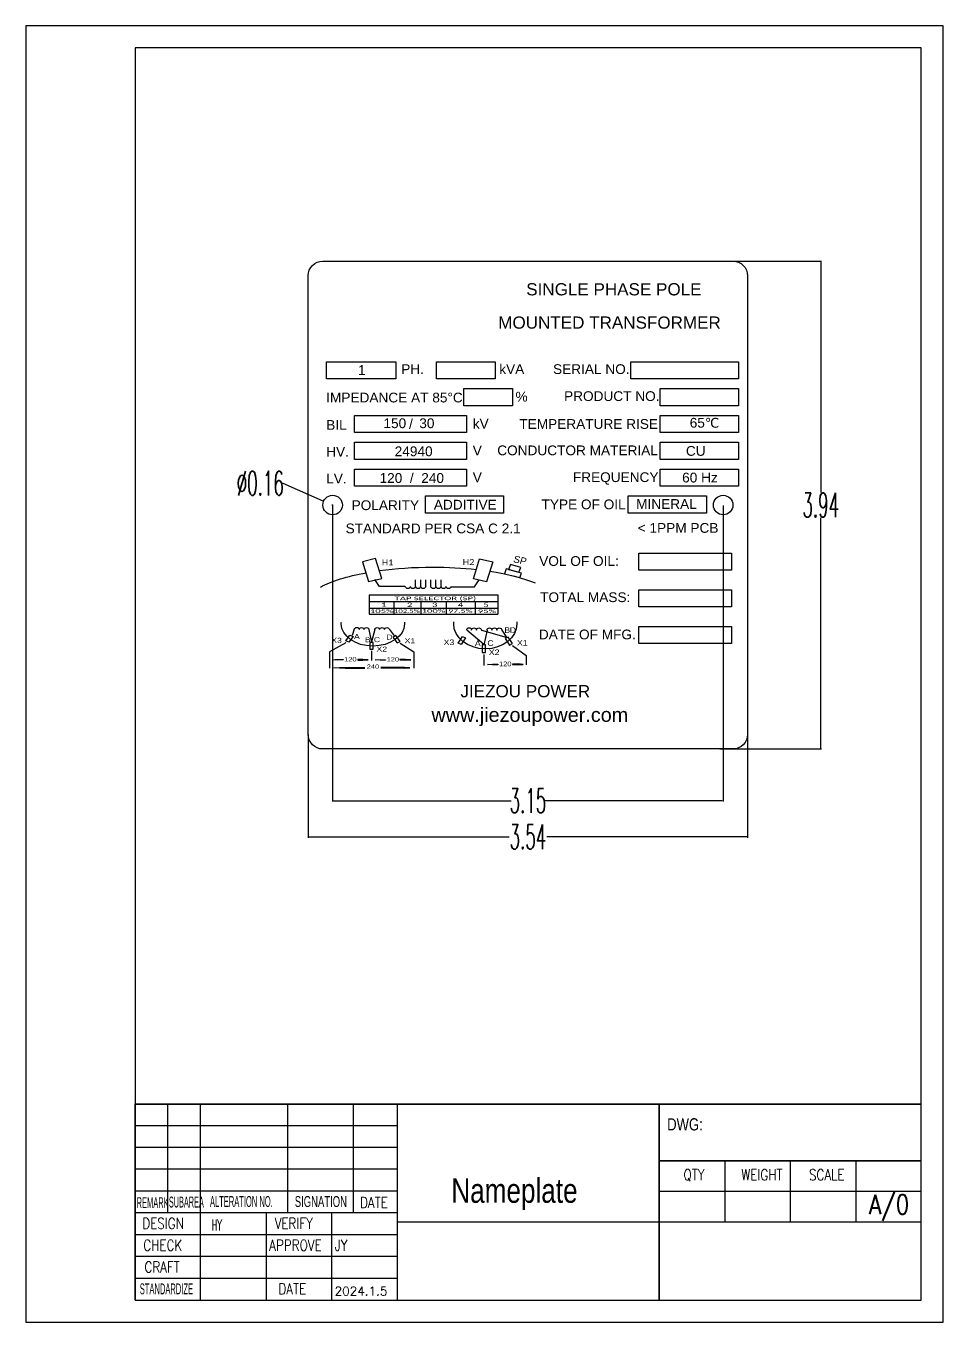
# Model space of a CAD drawing. Extents: x 4438 to 384502, y -178203 to -21188.
# Drawn here: x 377415.4 to 377603.3, y -171679 to -171413.3 of the extents above; entities that cross this region are included whole.
import ezdxf

# ---------------------------------------------------------------- set-up
doc = ezdxf.new("R2010")
doc.units = 0
doc.header["$LTSCALE"] = 8
doc.header["$MEASUREMENT"] = 0
doc.layers.get('0').update_dxf_attribs({"linetype": 'CONTINUOUS'})
doc.layers.get('DEFPOINTS').update_dxf_attribs({"linetype": 'CONTINUOUS'})
for name, color, linetype in [('C00-00-00', 7, 'CONTINUOUS'), ('INTE_THICK', 7, 'CONTINUOUS'), ('layer 1', 7, 'CONTINUOUS')]:
    doc.layers.add(name, color=color, linetype=linetype)
for name, color, linetype, lineweight in [('标注', 7, 'CONTINUOUS', 20), ('标注、文本', 3, 'CONTINUOUS', 25), ('粗实线层', 7, 'CONTINUOUS', 50)]:
    doc.layers.add(name, color=color, linetype=linetype, lineweight=lineweight)
doc.styles.add('1', font='arial.ttf', dxfattribs={"height": 1})
doc.styles.add('2', font='calibri.ttf', dxfattribs={"height": 1})
doc.styles.get("Standard").update_dxf_attribs({"font": 'txt.shx', "width": 0.5, "bigfont": 'intecad.shx'})
doc.styles.add('TEXTSTYLE_3', font='txt', dxfattribs={"width": 0.8})
doc.styles.add('TEXTSTYLE_4', font='txt', dxfattribs={"width": 0.65})
doc.styles.add('TEXTSTYLE_5', font='txt', dxfattribs={"width": 0.45})
doc.styles.add('TEXTSTYLE_7', font='txt', dxfattribs={"width": 0.75})
doc.dimstyles.new('文字', dxfattribs={"dimtxt": 5, "dimasz": 0.18, "dimexe": 0.18, "dimexo": 0.0625, "dimgap": 0.09, "dimtad": 0, "dimtih": 1, "dimtoh": 1, "dimdec": 4, "dimzin": 0, "dimdsep": 46, "dimtxsty": 'Standard', "dimcen": 0.09, "dimadec": 0, "dimazin": 0, "dimtfac": 1, "dimtdec": 4, "dimtofl": 0, "dimtmove": 0, "dimatfit": 3, "dimfxl": 0, "dimtolj": 1, "dimtzin": 0, "dimarcsym": 0})

# ---------------------------------------------------------------- blocks, each defined once
blk = doc.blocks.new('*D61')
at = {"layer": 'DEFPOINTS', "color": 0}
for p in [(377473.26, -171558.52), (377563.26, -171558.52), (377563.26, -171579.53)]:
    blk.add_point(p, dxfattribs=at)
at = {"layer": '标注', "color": 0, "lineweight": -2, "ltscale": 0.5}
for p, q in [((377473.26, -171558.59), (377473.26, -171579.71)), ((377563.26, -171558.59), (377563.26, -171579.71)), ((377473.44, -171579.53), (377514.42, -171579.53)), ((377563.08, -171579.53), (377522.1, -171579.53))]:
    blk.add_line(p, q, dxfattribs=at)
at = {"layer": '标注', "color": 0}
for points in [[(377473.44, -171579.5), (377473.44, -171579.56), (377473.26, -171579.53)], [(377563.08, -171579.56), (377563.08, -171579.5), (377563.26, -171579.53)]]:
    blk.add_solid(points, dxfattribs=at)
at = {"layer": '标注', "color": 0, "insert": (377518.26, -171579.53), "char_height": 5, "attachment_point": 5}
blk.add_mtext('\\A1;3.54', dxfattribs=at)
blk = doc.blocks.new('*D89')
at = {"layer": 'DEFPOINTS', "color": 0}
for p in [(377557.48, -171461.52), (377578.24, -171461.52), (377557.48, -171561.52)]:
    blk.add_point(p, dxfattribs=at)
at = {"layer": '标注', "color": 0, "lineweight": -2, "ltscale": 0.5}
for p, q in [((377557.54, -171461.52), (377578.42, -171461.52)), ((377578.24, -171461.7), (377578.24, -171508.93)), ((377578.24, -171561.34), (377578.24, -171514.11)), ((377557.54, -171561.52), (377578.42, -171561.52))]:
    blk.add_line(p, q, dxfattribs=at)
at = {"layer": '标注', "color": 0}
for points in [[(377578.27, -171461.7), (377578.21, -171461.7), (377578.24, -171461.52)], [(377578.21, -171561.34), (377578.27, -171561.34), (377578.24, -171561.52)]]:
    blk.add_solid(points, dxfattribs=at)
at = {"layer": '标注', "color": 0, "insert": (377578.24, -171511.52), "char_height": 5, "attachment_point": 5}
blk.add_mtext('\\A1;3.94', dxfattribs=at)
blk = doc.blocks.new('*D90')
at = {"layer": 'DEFPOINTS', "color": 0}
for p in [(377478.26, -171511.52), (377558.26, -171511.52), (377558.26, -171572.13)]:
    blk.add_point(p, dxfattribs=at)
at = {"layer": '标注', "color": 0, "lineweight": -2, "ltscale": 0.5}
for p, q in [((377478.26, -171511.59), (377478.26, -171572.31)), ((377558.26, -171511.59), (377558.26, -171572.31)), ((377478.44, -171572.13), (377514.83, -171572.13)), ((377558.08, -171572.13), (377521.68, -171572.13))]:
    blk.add_line(p, q, dxfattribs=at)
at = {"layer": '标注', "color": 0}
for points in [[(377478.44, -171572.1), (377478.44, -171572.16), (377478.26, -171572.13)], [(377558.08, -171572.16), (377558.08, -171572.1), (377558.26, -171572.13)]]:
    blk.add_solid(points, dxfattribs=at)
at = {"layer": '标注', "color": 0, "insert": (377518.26, -171572.13), "char_height": 5, "attachment_point": 5}
blk.add_mtext('\\A1;3.15', dxfattribs=at)
blk = doc.blocks.new('*D91')
at = {"layer": 'DEFPOINTS', "color": 0}
for p in [(377476.42, -171510.72), (377480.09, -171512.33)]:
    blk.add_point(p, dxfattribs=at)
at = {"layer": '标注', "color": 0, "lineweight": -2, "ltscale": 0.5}
for p, q in [((377467.91, -171507.06), (377468.09, -171507.06)), ((377468.09, -171507.06), (377476.26, -171510.65)), ((377478.17, -171511.52), (377478.35, -171511.52)), ((377478.26, -171511.61), (377478.26, -171511.43))]:
    blk.add_line(p, q, dxfattribs=at)
at = {"layer": '标注', "color": 0}
blk.add_solid([(377476.25, -171510.67), (377476.27, -171510.62), (377476.42, -171510.72)], dxfattribs=at)
at = {"layer": '标注', "color": 0, "insert": (377463.44, -171507.06), "char_height": 5, "attachment_point": 5}
blk.add_mtext('\\A1;%%C0.16', dxfattribs=at)

msp = doc.modelspace()

# ---------------------------------------------------------------- linework, layer by layer
for p, q in [((377485.739, -171529.901), (377485.739, -171533.912)), ((377485.739, -171531.324), (377512.074, -171531.324)), ((377490.851, -171533.912), (377490.851, -171531.324)), ((377496.372, -171533.912), (377496.372, -171531.324)), ((377501.559, -171533.912), (377501.559, -171531.324)), ((377507.458, -171531.324), (377507.458, -171533.912)), ((377485.739, -171532.653), (377512.074, -171532.653)), ((377485.739, -171533.912), (377512.074, -171533.912))]:
    msp.add_line(p, q)
at = {"color": 7, "linetype": 'Continuous'}
for p, q in [((377437.794, -171634.333), (377598.822, -171634.333)), ((377437.8, -171634.269), (377598.827, -171634.269)), ((377437.8, -171674.526), (377437.8, -171634.269)), ((377444.509, -171656.634), (377444.509, -171634.269)), ((377451.219, -171674.526), (377451.219, -171634.269)), ((377469.111, -171656.634), (377469.111, -171634.269)), ((377482.529, -171656.634), (377482.529, -171634.269)), ((377491.475, -171634.269), (377491.475, -171674.526)), ((377491.494, -171634.296), (377491.494, -171674.553)), ((377491.494, -171634.296), (377598.846, -171634.296)), ((377545.151, -171674.526), (377545.151, -171634.269)), ((377545.17, -171634.296), (377545.17, -171674.553)), ((377491.475, -171638.742), (377437.8, -171638.742)), ((377491.475, -171643.215), (377437.8, -171643.215)), ((377545.151, -171645.899), (377598.827, -171645.899)), ((377545.17, -171645.926), (377598.846, -171645.926)), ((377558.57, -171645.899), (377558.57, -171658.423)), ((377558.589, -171645.926), (377558.589, -171658.451)), ((377571.989, -171645.899), (377571.989, -171658.423)), ((377572.008, -171645.926), (377572.008, -171658.451)), ((377585.408, -171645.899), (377585.408, -171658.423)), ((377585.427, -171645.926), (377585.427, -171658.451)), ((377491.475, -171647.688), (377437.8, -171647.688)), ((377491.475, -171652.161), (377437.8, -171652.161)), ((377545.151, -171652.161), (377598.827, -171652.161)), ((377545.17, -171652.188), (377598.846, -171652.188)), ((377491.475, -171656.634), (377437.8, -171656.634)), ((377464.638, -171656.634), (377464.638, -171674.526)), ((377478.056, -171656.634), (377478.056, -171674.526)), ((377491.475, -171658.423), (377598.827, -171658.423)), ((377491.494, -171658.451), (377598.846, -171658.451)), ((377491.475, -171661.107), (377437.8, -171661.107)), ((377491.475, -171665.58), (377437.8, -171665.58)), ((377491.475, -171670.053), (377437.8, -171670.053))]:
    msp.add_line(p, q, dxfattribs=at)
at = {"color": 7}
msp.add_lwpolyline([(377485.739, -171529.901), (377512.074, -171529.901), (377512.074, -171533.912)], dxfattribs=at)
at = {"lineweight": 30}
for points in [[(377514.657, -171523.735), (377514.657, -171523.735), (377516.779, -171524.325), (377516.779, -171524.325), (377516.779, -171524.325), (377516.779, -171524.325), (377516.405, -171525.311), (377516.405, -171525.311), (377516.405, -171525.311), (377516.405, -171525.311), (377514.282, -171524.721), (377514.282, -171524.721), (377514.282, -171524.721), (377514.282, -171524.721), (377514.657, -171523.735), (377514.657, -171523.735)], [(377513.83, -171524.596), (377513.83, -171524.596), (377516.973, -171525.469), (377516.973, -171525.469), (377516.973, -171525.469), (377516.973, -171525.469), (377516.62, -171526.399), (377516.62, -171526.399), (377516.62, -171526.399), (377516.62, -171526.399), (377513.439, -171525.625), (377513.439, -171525.625), (377513.439, -171525.625), (377513.439, -171525.625), (377513.83, -171524.596), (377513.83, -171524.596)]]:
    msp.add_open_spline(points, degree=3, knots=[0, 0, 0, 0, 0.25, 0.25, 0.25, 0.25, 0.5, 0.5, 0.5, 0.5, 0.75, 0.75, 0.75, 0.75, 1, 1, 1, 1], dxfattribs=at)
at = {"layer": 'C00-00-00', "lineweight": 25}
msp.add_lwpolyline([(377476.256, -171461.523), (377560.256, -171461.523, -0.4142136), (377563.256, -171464.523), (377563.256, -171558.523, -0.4142136), (377560.256, -171561.523), (377476.256, -171561.523, -0.4142136), (377473.256, -171558.523), (377473.256, -171464.523, -0.4142136)], format="xyb", close=True, dxfattribs=at)
for points in [[(377476.967, -171482.162), (377491.212, -171482.162), (377491.212, -171485.662), (377476.967, -171485.662)], [(377499.548, -171482.162), (377511.548, -171482.162), (377511.548, -171485.662), (377499.548, -171485.662)], [(377539.361, -171482.162), (377561.361, -171482.162), (377561.361, -171485.662), (377539.361, -171485.662)], [(377505.1, -171487.662), (377515.1, -171487.662), (377515.1, -171491.162), (377505.1, -171491.162)], [(377545.361, -171487.662), (377561.361, -171487.662), (377561.361, -171491.162), (377545.361, -171491.162)], [(377482.703, -171493.162), (377505.703, -171493.162), (377505.703, -171496.662), (377482.703, -171496.662)], [(377545.361, -171493.162), (377561.361, -171493.162), (377561.361, -171496.662), (377545.361, -171496.662)], [(377482.703, -171498.662), (377505.703, -171498.662), (377505.703, -171502.162), (377482.703, -171502.162)], [(377545.361, -171498.662), (377561.361, -171498.662), (377561.361, -171502.162), (377545.361, -171502.162)], [(377482.703, -171504.162), (377505.703, -171504.162), (377505.703, -171507.662), (377482.703, -171507.662)], [(377545.361, -171504.162), (377561.361, -171504.162), (377561.361, -171507.662), (377545.361, -171507.662)], [(377497.276, -171509.662), (377513.276, -171509.662), (377513.276, -171513.162), (377497.276, -171513.162)], [(377538.824, -171509.662), (377554.824, -171509.662), (377554.824, -171513.162), (377538.824, -171513.162)], [(377540.986, -171521.401), (377559.986, -171521.401), (377559.986, -171524.901), (377540.986, -171524.901)], [(377540.986, -171528.901), (377559.986, -171528.901), (377559.986, -171532.401), (377540.986, -171532.401)], [(377540.986, -171536.401), (377559.986, -171536.401), (377559.986, -171539.901), (377540.986, -171539.901)]]:
    msp.add_lwpolyline(points, close=True, dxfattribs=at)
for centre in [(377478.256, -171511.523), (377558.256, -171511.523)]:
    msp.add_circle(centre, 2, dxfattribs=at)
at = {"layer": 'INTE_THICK'}
for p, q in [((377598.822, -171417.785), (377437.8, -171417.785)), ((377437.8, -171417.785), (377437.8, -171674.526)), ((377598.822, -171674.526), (377598.822, -171417.785)), ((377437.8, -171674.526), (377598.822, -171674.526))]:
    msp.add_line(p, q, dxfattribs=at)
at = {"layer": 'layer 1', "color": 7, "lineweight": 25}
for p, q in [((377495.241, -171528.201), (377495.241, -171526.833)), ((377496.291, -171528.196), (377496.291, -171526.828)), ((377497.315, -171528.196), (377497.315, -171526.828)), ((377498.365, -171528.196), (377498.365, -171526.828)), ((377499.415, -171528.196), (377499.415, -171526.828)), ((377500.464, -171528.201), (377500.464, -171526.833))]:
    msp.add_line(p, q, dxfattribs=at)
for points in [[(377485.863, -171541.079), (377486.583, -171541.079), (377486.583, -171539.691), (377485.863, -171539.691), (377485.863, -171541.079)], [(377508.881, -171541.737), (377509.601, -171541.737), (377509.601, -171540.165), (377508.881, -171540.165), (377508.881, -171541.737)]]:
    msp.add_lwpolyline(points, close=True, dxfattribs=at)
for points, knots in [([(377484.359, -171523.133), (377484.359, -171523.133), (377487.063, -171522.514), (377487.063, -171522.514), (377487.063, -171522.514), (377487.063, -171522.514), (377488.331, -171526.559), (377488.331, -171526.559), (377488.331, -171526.559), (377488.331, -171526.559), (377485.627, -171527.178), (377485.627, -171527.178), (377485.627, -171527.178), (377485.627, -171527.178), (377484.359, -171523.133), (377484.359, -171523.133)], [0, 0, 0, 0, 0.25, 0.25, 0.25, 0.25, 0.5, 0.5, 0.5, 0.5, 0.75, 0.75, 0.75, 0.75, 1, 1, 1, 1]), ([(377487.883, -171524.952), (377491.178, -171524.499), (377494.837, -171524.247), (377498.689, -171524.247), (377498.689, -171524.247), (377501.84, -171524.247), (377504.861, -171524.416), (377507.66, -171524.725)], [0, 0, 0, 0, 0.5, 0.5, 0.5, 0.5, 1, 1, 1, 1]), ([(377507.104, -171526.617), (377507.104, -171526.617), (377509.808, -171527.236), (377509.808, -171527.236), (377509.808, -171527.236), (377509.808, -171527.236), (377511.076, -171523.191), (377511.076, -171523.191), (377511.076, -171523.191), (377511.076, -171523.191), (377508.372, -171522.572), (377508.372, -171522.572), (377508.372, -171522.572), (377508.372, -171522.572), (377507.104, -171526.617), (377507.104, -171526.617)], [0, 0, 0, 0, 0.25, 0.25, 0.25, 0.25, 0.5, 0.5, 0.5, 0.5, 0.75, 0.75, 0.75, 0.75, 1, 1, 1, 1]), ([(377494.191, -171528.196), (377494.191, -171528.443), (377493.956, -171528.644), (377493.667, -171528.644), (377493.667, -171528.644), (377493.377, -171528.644), (377493.142, -171528.443), (377493.142, -171528.196)], [0, 0, 0, 0, 0.5, 0.5, 0.5, 0.5, 1, 1, 1, 1]), ([(377495.241, -171528.196), (377495.241, -171528.443), (377495.006, -171528.644), (377494.716, -171528.644), (377494.716, -171528.644), (377494.426, -171528.644), (377494.191, -171528.443), (377494.191, -171528.196)], [0, 0, 0, 0, 0.5, 0.5, 0.5, 0.5, 1, 1, 1, 1]), ([(377496.291, -171528.196), (377496.291, -171528.443), (377496.056, -171528.644), (377495.766, -171528.644), (377495.766, -171528.644), (377495.476, -171528.644), (377495.241, -171528.443), (377495.241, -171528.196)], [0, 0, 0, 0, 0.5, 0.5, 0.5, 0.5, 1, 1, 1, 1]), ([(377497.315, -171528.196), (377497.315, -171528.443), (377497.08, -171528.644), (377496.79, -171528.644), (377496.79, -171528.644), (377496.5, -171528.644), (377496.265, -171528.443), (377496.265, -171528.196)], [0, 0, 0, 0, 0.5, 0.5, 0.5, 0.5, 1, 1, 1, 1]), ([(377499.415, -171528.196), (377499.415, -171528.443), (377499.18, -171528.644), (377498.89, -171528.644), (377498.89, -171528.644), (377498.6, -171528.644), (377498.365, -171528.443), (377498.365, -171528.196)], [0, 0, 0, 0, 0.5, 0.5, 0.5, 0.5, 1, 1, 1, 1]), ([(377500.464, -171528.196), (377500.464, -171528.443), (377500.229, -171528.644), (377499.939, -171528.644), (377499.939, -171528.644), (377499.65, -171528.644), (377499.415, -171528.443), (377499.415, -171528.196)], [0, 0, 0, 0, 0.5, 0.5, 0.5, 0.5, 1, 1, 1, 1]), ([(377501.514, -171528.196), (377501.514, -171528.443), (377501.279, -171528.644), (377500.989, -171528.644), (377500.989, -171528.644), (377500.699, -171528.644), (377500.464, -171528.443), (377500.464, -171528.196)], [0, 0, 0, 0, 0.5, 0.5, 0.5, 0.5, 1, 1, 1, 1]), ([(377502.538, -171528.196), (377502.538, -171528.443), (377502.303, -171528.644), (377502.013, -171528.644), (377502.013, -171528.644), (377501.723, -171528.644), (377501.488, -171528.443), (377501.488, -171528.196)], [0, 0, 0, 0, 0.5, 0.5, 0.5, 0.5, 1, 1, 1, 1]), ([(377492.972, -171535.522), (377492.986, -171535.643), (377492.993, -171535.766), (377492.993, -171535.89), (377492.993, -171535.89), (377492.993, -171538.398), (377490.091, -171540.431), (377486.513, -171540.431), (377486.513, -171540.431), (377482.935, -171540.431), (377480.033, -171538.398), (377480.033, -171535.89), (377480.033, -171535.89), (377480.033, -171535.766), (377480.041, -171535.643), (377480.055, -171535.522)], [0, 0, 0, 0, 0.25, 0.25, 0.25, 0.25, 0.5, 0.5, 0.5, 0.5, 0.75, 0.75, 0.75, 0.75, 1, 1, 1, 1]), ([(377482.697, -171537.015), (377482.697, -171536.795), (377482.923, -171536.617), (377483.201, -171536.617), (377483.201, -171536.617), (377483.48, -171536.617), (377483.705, -171536.795), (377483.705, -171537.015)], [0, 0, 0, 0, 0.5, 0.5, 0.5, 0.5, 1, 1, 1, 1]), ([(377483.69, -171537.026), (377483.69, -171536.806), (377483.916, -171536.628), (377484.194, -171536.628), (377484.194, -171536.628), (377484.472, -171536.628), (377484.698, -171536.806), (377484.698, -171537.026)], [0, 0, 0, 0, 0.5, 0.5, 0.5, 0.5, 1, 1, 1, 1]), ([(377484.698, -171537.026), (377484.698, -171536.806), (377484.924, -171536.628), (377485.202, -171536.628), (377485.202, -171536.628), (377485.48, -171536.628), (377485.706, -171536.806), (377485.706, -171537.026)], [0, 0, 0, 0, 0.5, 0.5, 0.5, 0.5, 1, 1, 1, 1]), ([(377486.873, -171537.026), (377486.873, -171536.806), (377487.099, -171536.628), (377487.377, -171536.628), (377487.377, -171536.628), (377487.656, -171536.628), (377487.881, -171536.806), (377487.881, -171537.026)], [0, 0, 0, 0, 0.5, 0.5, 0.5, 0.5, 1, 1, 1, 1]), ([(377487.866, -171537.036), (377487.866, -171536.817), (377488.092, -171536.639), (377488.37, -171536.639), (377488.37, -171536.639), (377488.648, -171536.639), (377488.874, -171536.817), (377488.874, -171537.036)], [0, 0, 0, 0, 0.5, 0.5, 0.5, 0.5, 1, 1, 1, 1]), ([(377488.874, -171537.036), (377488.874, -171536.817), (377489.1, -171536.639), (377489.378, -171536.639), (377489.378, -171536.639), (377489.656, -171536.639), (377489.882, -171536.817), (377489.882, -171537.036)], [0, 0, 0, 0, 0.5, 0.5, 0.5, 0.5, 1, 1, 1, 1]), ([(377515.991, -171535.439), (377516.005, -171535.576), (377516.012, -171535.715), (377516.012, -171535.856), (377516.012, -171535.856), (377516.012, -171538.698), (377513.11, -171541.003), (377509.532, -171541.003), (377509.532, -171541.003), (377505.954, -171541.003), (377503.052, -171538.698), (377503.052, -171535.856), (377503.052, -171535.856), (377503.052, -171535.715), (377503.059, -171535.576), (377503.073, -171535.439)], [0, 0, 0, 0, 0.25, 0.25, 0.25, 0.25, 0.5, 0.5, 0.5, 0.5, 0.75, 0.75, 0.75, 0.75, 1, 1, 1, 1]), ([(377505.716, -171537.131), (377505.716, -171536.882), (377505.942, -171536.68), (377506.22, -171536.68), (377506.22, -171536.68), (377506.498, -171536.68), (377506.724, -171536.882), (377506.724, -171537.131)], [0, 0, 0, 0, 0.5, 0.5, 0.5, 0.5, 1, 1, 1, 1]), ([(377506.708, -171537.143), (377506.708, -171536.894), (377506.934, -171536.693), (377507.212, -171536.693), (377507.212, -171536.693), (377507.491, -171536.693), (377507.717, -171536.894), (377507.717, -171537.143)], [0, 0, 0, 0, 0.5, 0.5, 0.5, 0.5, 1, 1, 1, 1]), ([(377507.717, -171537.143), (377507.717, -171536.894), (377507.942, -171536.693), (377508.221, -171536.693), (377508.221, -171536.693), (377508.499, -171536.693), (377508.725, -171536.894), (377508.725, -171537.143)], [0, 0, 0, 0, 0.5, 0.5, 0.5, 0.5, 1, 1, 1, 1]), ([(377509.892, -171537.143), (377509.892, -171536.894), (377510.118, -171536.693), (377510.396, -171536.693), (377510.396, -171536.693), (377510.674, -171536.693), (377510.9, -171536.894), (377510.9, -171537.143)], [0, 0, 0, 0, 0.5, 0.5, 0.5, 0.5, 1, 1, 1, 1]), ([(377510.884, -171537.155), (377510.884, -171536.906), (377511.11, -171536.705), (377511.388, -171536.705), (377511.388, -171536.705), (377511.667, -171536.705), (377511.892, -171536.906), (377511.892, -171537.155)], [0, 0, 0, 0, 0.5, 0.5, 0.5, 0.5, 1, 1, 1, 1]), ([(377511.892, -171537.155), (377511.892, -171536.906), (377512.118, -171536.705), (377512.396, -171536.705), (377512.396, -171536.705), (377512.675, -171536.705), (377512.9, -171536.906), (377512.9, -171537.155)], [0, 0, 0, 0, 0.5, 0.5, 0.5, 0.5, 1, 1, 1, 1]), ([(377482.437, -171538.455), (377482.437, -171538.455), (377481.813, -171538.171), (377481.813, -171538.171), (377481.813, -171538.171), (377481.813, -171538.171), (377480.933, -171539.373), (377480.933, -171539.373), (377480.933, -171539.373), (377480.933, -171539.373), (377481.557, -171539.657), (377481.557, -171539.657), (377481.557, -171539.657), (377481.557, -171539.657), (377482.437, -171538.455), (377482.437, -171538.455)], [0, 0, 0, 0, 0.25, 0.25, 0.25, 0.25, 0.5, 0.5, 0.5, 0.5, 0.75, 0.75, 0.75, 0.75, 1, 1, 1, 1]), ([(377490.586, -171538.573), (377490.586, -171538.573), (377491.21, -171538.289), (377491.21, -171538.289), (377491.21, -171538.289), (377491.21, -171538.289), (377492.09, -171539.491), (377492.09, -171539.491), (377492.09, -171539.491), (377492.09, -171539.491), (377491.466, -171539.775), (377491.466, -171539.775), (377491.466, -171539.775), (377491.466, -171539.775), (377490.586, -171538.573), (377490.586, -171538.573)], [0, 0, 0, 0, 0.25, 0.25, 0.25, 0.25, 0.5, 0.5, 0.5, 0.5, 0.75, 0.75, 0.75, 0.75, 1, 1, 1, 1]), ([(377505.455, -171538.763), (377505.455, -171538.763), (377504.832, -171538.442), (377504.832, -171538.442), (377504.832, -171538.442), (377504.832, -171538.442), (377503.952, -171539.804), (377503.952, -171539.804), (377503.952, -171539.804), (377503.952, -171539.804), (377504.575, -171540.125), (377504.575, -171540.125), (377504.575, -171540.125), (377504.575, -171540.125), (377505.455, -171538.763), (377505.455, -171538.763)], [0, 0, 0, 0, 0.25, 0.25, 0.25, 0.25, 0.5, 0.5, 0.5, 0.5, 0.75, 0.75, 0.75, 0.75, 1, 1, 1, 1]), ([(377513.605, -171538.897), (377513.605, -171538.897), (377514.229, -171538.575), (377514.229, -171538.575), (377514.229, -171538.575), (377514.229, -171538.575), (377515.108, -171539.937), (377515.108, -171539.937), (377515.108, -171539.937), (377515.108, -171539.937), (377514.485, -171540.259), (377514.485, -171540.259), (377514.485, -171540.259), (377514.485, -171540.259), (377513.605, -171538.897), (377513.605, -171538.897)], [0, 0, 0, 0, 0.25, 0.25, 0.25, 0.25, 0.5, 0.5, 0.5, 0.5, 0.75, 0.75, 0.75, 0.75, 1, 1, 1, 1]), ([(377480.402, -171543.177), (377480.402, -171543.177), (377479.292, -171543.177), (377479.292, -171543.177), (377479.292, -171543.177), (377479.292, -171543.177), (377479.292, -171543.136), (377479.292, -171543.136), (377479.292, -171543.136), (377479.292, -171543.136), (377478.182, -171543.218), (377478.182, -171543.218), (377478.182, -171543.218), (377478.182, -171543.218), (377479.292, -171543.299), (377479.292, -171543.299), (377479.292, -171543.299), (377479.292, -171543.299), (377479.292, -171543.258), (377479.292, -171543.258), (377479.292, -171543.258), (377479.292, -171543.258), (377480.402, -171543.258), (377480.402, -171543.258), (377480.402, -171543.258), (377480.402, -171543.258), (377480.402, -171543.177), (377480.402, -171543.177)], [0, 0, 0, 0, 0.1428571, 0.1428571, 0.1428571, 0.1428571, 0.2857143, 0.2857143, 0.2857143, 0.2857143, 0.4285714, 0.4285714, 0.4285714, 0.4285714, 0.5714286, 0.5714286, 0.5714286, 0.5714286, 0.7142857, 0.7142857, 0.7142857, 0.7142857, 0.8571429, 0.8571429, 0.8571429, 0.8571429, 1, 1, 1, 1]), ([(377480.753, -171544.85), (377480.753, -171544.85), (377479.644, -171544.85), (377479.644, -171544.85), (377479.644, -171544.85), (377479.644, -171544.85), (377479.644, -171544.81), (377479.644, -171544.81), (377479.644, -171544.81), (377479.644, -171544.81), (377478.534, -171544.891), (377478.534, -171544.891), (377478.534, -171544.891), (377478.534, -171544.891), (377479.644, -171544.972), (377479.644, -171544.972), (377479.644, -171544.972), (377479.644, -171544.972), (377479.644, -171544.932), (377479.644, -171544.932), (377479.644, -171544.932), (377479.644, -171544.932), (377480.753, -171544.932), (377480.753, -171544.932), (377480.753, -171544.932), (377480.753, -171544.932), (377480.753, -171544.85), (377480.753, -171544.85)], [0, 0, 0, 0, 0.1428571, 0.1428571, 0.1428571, 0.1428571, 0.2857143, 0.2857143, 0.2857143, 0.2857143, 0.4285714, 0.4285714, 0.4285714, 0.4285714, 0.5714286, 0.5714286, 0.5714286, 0.5714286, 0.7142857, 0.7142857, 0.7142857, 0.7142857, 0.8571429, 0.8571429, 0.8571429, 0.8571429, 1, 1, 1, 1]), ([(377483.388, -171543.207), (377483.388, -171543.207), (377484.449, -171543.207), (377484.449, -171543.207), (377484.449, -171543.207), (377484.449, -171543.207), (377484.449, -171543.166), (377484.449, -171543.166), (377484.449, -171543.166), (377484.449, -171543.166), (377485.51, -171543.248), (377485.51, -171543.248), (377485.51, -171543.248), (377485.51, -171543.248), (377484.449, -171543.329), (377484.449, -171543.329), (377484.449, -171543.329), (377484.449, -171543.329), (377484.449, -171543.288), (377484.449, -171543.288), (377484.449, -171543.288), (377484.449, -171543.288), (377483.388, -171543.288), (377483.388, -171543.288), (377483.388, -171543.288), (377483.388, -171543.288), (377483.388, -171543.207), (377483.388, -171543.207)], [0, 0, 0, 0, 0.1428571, 0.1428571, 0.1428571, 0.1428571, 0.2857143, 0.2857143, 0.2857143, 0.2857143, 0.4285714, 0.4285714, 0.4285714, 0.4285714, 0.5714286, 0.5714286, 0.5714286, 0.5714286, 0.7142857, 0.7142857, 0.7142857, 0.7142857, 0.8571429, 0.8571429, 0.8571429, 0.8571429, 1, 1, 1, 1]), ([(377489.069, -171543.22), (377489.069, -171543.22), (377488.008, -171543.22), (377488.008, -171543.22), (377488.008, -171543.22), (377488.008, -171543.22), (377488.008, -171543.179), (377488.008, -171543.179), (377488.008, -171543.179), (377488.008, -171543.179), (377486.947, -171543.261), (377486.947, -171543.261), (377486.947, -171543.261), (377486.947, -171543.261), (377488.008, -171543.342), (377488.008, -171543.342), (377488.008, -171543.342), (377488.008, -171543.342), (377488.008, -171543.301), (377488.008, -171543.301), (377488.008, -171543.301), (377488.008, -171543.301), (377489.069, -171543.301), (377489.069, -171543.301), (377489.069, -171543.301), (377489.069, -171543.301), (377489.069, -171543.22), (377489.069, -171543.22)], [0, 0, 0, 0, 0.1428571, 0.1428571, 0.1428571, 0.1428571, 0.2857143, 0.2857143, 0.2857143, 0.2857143, 0.4285714, 0.4285714, 0.4285714, 0.4285714, 0.5714286, 0.5714286, 0.5714286, 0.5714286, 0.7142857, 0.7142857, 0.7142857, 0.7142857, 0.8571429, 0.8571429, 0.8571429, 0.8571429, 1, 1, 1, 1]), ([(377491.854, -171544.843), (377491.854, -171544.843), (377492.964, -171544.843), (377492.964, -171544.843), (377492.964, -171544.843), (377492.964, -171544.843), (377492.964, -171544.802), (377492.964, -171544.802), (377492.964, -171544.802), (377492.964, -171544.802), (377494.073, -171544.883), (377494.073, -171544.883), (377494.073, -171544.883), (377494.073, -171544.883), (377492.964, -171544.965), (377492.964, -171544.965), (377492.964, -171544.965), (377492.964, -171544.965), (377492.964, -171544.924), (377492.964, -171544.924), (377492.964, -171544.924), (377492.964, -171544.924), (377491.854, -171544.924), (377491.854, -171544.924), (377491.854, -171544.924), (377491.854, -171544.924), (377491.854, -171544.843), (377491.854, -171544.843)], [0, 0, 0, 0, 0.1428571, 0.1428571, 0.1428571, 0.1428571, 0.2857143, 0.2857143, 0.2857143, 0.2857143, 0.4285714, 0.4285714, 0.4285714, 0.4285714, 0.5714286, 0.5714286, 0.5714286, 0.5714286, 0.7142857, 0.7142857, 0.7142857, 0.7142857, 0.8571429, 0.8571429, 0.8571429, 0.8571429, 1, 1, 1, 1]), ([(377492.056, -171543.19), (377492.056, -171543.19), (377493.165, -171543.19), (377493.165, -171543.19), (377493.165, -171543.19), (377493.165, -171543.19), (377493.165, -171543.149), (377493.165, -171543.149), (377493.165, -171543.149), (377493.165, -171543.149), (377494.275, -171543.231), (377494.275, -171543.231), (377494.275, -171543.231), (377494.275, -171543.231), (377493.165, -171543.312), (377493.165, -171543.312), (377493.165, -171543.312), (377493.165, -171543.312), (377493.165, -171543.271), (377493.165, -171543.271), (377493.165, -171543.271), (377493.165, -171543.271), (377492.056, -171543.271), (377492.056, -171543.271), (377492.056, -171543.271), (377492.056, -171543.271), (377492.056, -171543.19), (377492.056, -171543.19)], [0, 0, 0, 0, 0.1428571, 0.1428571, 0.1428571, 0.1428571, 0.2857143, 0.2857143, 0.2857143, 0.2857143, 0.4285714, 0.4285714, 0.4285714, 0.4285714, 0.5714286, 0.5714286, 0.5714286, 0.5714286, 0.7142857, 0.7142857, 0.7142857, 0.7142857, 0.8571429, 0.8571429, 0.8571429, 0.8571429, 1, 1, 1, 1]), ([(377512.088, -171544.164), (377512.088, -171544.164), (377511.027, -171544.164), (377511.027, -171544.164), (377511.027, -171544.164), (377511.027, -171544.164), (377511.027, -171544.118), (377511.027, -171544.118), (377511.027, -171544.118), (377511.027, -171544.118), (377509.965, -171544.21), (377509.965, -171544.21), (377509.965, -171544.21), (377509.965, -171544.21), (377511.027, -171544.302), (377511.027, -171544.302), (377511.027, -171544.302), (377511.027, -171544.302), (377511.027, -171544.256), (377511.027, -171544.256), (377511.027, -171544.256), (377511.027, -171544.256), (377512.088, -171544.256), (377512.088, -171544.256), (377512.088, -171544.256), (377512.088, -171544.256), (377512.088, -171544.164), (377512.088, -171544.164)], [0, 0, 0, 0, 0.1428571, 0.1428571, 0.1428571, 0.1428571, 0.2857143, 0.2857143, 0.2857143, 0.2857143, 0.4285714, 0.4285714, 0.4285714, 0.4285714, 0.5714286, 0.5714286, 0.5714286, 0.5714286, 0.7142857, 0.7142857, 0.7142857, 0.7142857, 0.8571429, 0.8571429, 0.8571429, 0.8571429, 1, 1, 1, 1]), ([(377515.074, -171544.13), (377515.074, -171544.13), (377516.184, -171544.13), (377516.184, -171544.13), (377516.184, -171544.13), (377516.184, -171544.13), (377516.184, -171544.084), (377516.184, -171544.084), (377516.184, -171544.084), (377516.184, -171544.084), (377517.293, -171544.176), (377517.293, -171544.176), (377517.293, -171544.176), (377517.293, -171544.176), (377516.184, -171544.268), (377516.184, -171544.268), (377516.184, -171544.268), (377516.184, -171544.268), (377516.184, -171544.222), (377516.184, -171544.222), (377516.184, -171544.222), (377516.184, -171544.222), (377515.074, -171544.222), (377515.074, -171544.222), (377515.074, -171544.222), (377515.074, -171544.222), (377515.074, -171544.13), (377515.074, -171544.13)], [0, 0, 0, 0, 0.1428571, 0.1428571, 0.1428571, 0.1428571, 0.2857143, 0.2857143, 0.2857143, 0.2857143, 0.4285714, 0.4285714, 0.4285714, 0.4285714, 0.5714286, 0.5714286, 0.5714286, 0.5714286, 0.7142857, 0.7142857, 0.7142857, 0.7142857, 0.8571429, 0.8571429, 0.8571429, 0.8571429, 1, 1, 1, 1])]:
    msp.add_open_spline(points, degree=3, knots=knots, dxfattribs=at)
for points in [[(377475.774, -171528.332), (377478.007, -171527.12), (377481.249, -171526.104), (377485.155, -171525.388)], [(377487.839, -171528.196), (377487.839, -171528.196), (377486.868, -171526.757), (377486.868, -171526.757)], [(377507.299, -171528.318), (377507.299, -171528.318), (377508.271, -171526.879), (377508.271, -171526.879)], [(377510.417, -171525.086), (377514.112, -171525.648), (377517.31, -171526.467), (377519.756, -171527.466)], [(377493.096, -171528.196), (377493.096, -171528.196), (377487.839, -171528.196), (377487.839, -171528.196)], [(377502.538, -171528.318), (377502.538, -171528.318), (377507.299, -171528.318), (377507.299, -171528.318)], [(377482.697, -171536.958), (377482.697, -171536.958), (377482.246, -171538.286), (377482.246, -171538.286)], [(377485.706, -171537.026), (377485.706, -171537.026), (377486.223, -171539.691), (377486.223, -171539.691)], [(377486.873, -171537.026), (377486.873, -171537.026), (377486.199, -171539.569), (377486.199, -171539.569)], [(377489.882, -171537.036), (377489.882, -171537.036), (377490.898, -171538.431), (377490.898, -171538.431)], [(377505.716, -171537.131), (377505.716, -171537.131), (377509.218, -171540.026), (377509.218, -171540.026)], [(377508.725, -171537.143), (377508.725, -171537.143), (377513.833, -171538.606), (377513.833, -171538.606)], [(377509.892, -171537.143), (377509.892, -171537.143), (377509.218, -171540.165), (377509.218, -171540.165)], [(377512.9, -171537.155), (377512.9, -171537.155), (377513.917, -171538.736), (377513.917, -171538.736)], [(377480.993, -171539.743), (377480.993, -171539.743), (377477.592, -171541.605), (377477.592, -171541.605)], [(377492.1, -171539.84), (377492.1, -171539.84), (377494.865, -171541.619), (377494.865, -171541.619)], [(377515.118, -171540.333), (377515.118, -171540.333), (377517.883, -171542.349), (377517.883, -171542.349)], [(377477.592, -171541.605), (377477.592, -171541.605), (377477.592, -171544.972), (377477.592, -171544.972)], [(377486.223, -171541.43), (377486.223, -171541.43), (377486.223, -171543.41), (377486.223, -171543.41)], [(377486.234, -171541.443), (377486.234, -171541.443), (377486.234, -171543.294), (377486.234, -171543.294)], [(377494.865, -171541.619), (377494.865, -171541.619), (377494.865, -171544.972), (377494.865, -171544.972)], [(377509.241, -171542.135), (377509.241, -171542.135), (377509.241, -171544.38), (377509.241, -171544.38)], [(377509.253, -171542.15), (377509.253, -171542.15), (377509.253, -171544.249), (377509.253, -171544.249)], [(377517.883, -171542.349), (377517.883, -171542.349), (377517.883, -171544.25), (377517.883, -171544.25)]]:
    msp.add_open_spline(points, degree=3, dxfattribs=at)
at = {"layer": 'layer 1', "color": 7, "lineweight": 40}
for points in [[(377480.837, -171544.879), (377480.837, -171544.879), (377484.849, -171544.879), (377484.849, -171544.879)], [(377491.854, -171544.883), (377491.854, -171544.883), (377488.097, -171544.883), (377488.097, -171544.883)]]:
    msp.add_open_spline(points, degree=3, dxfattribs=at)
at = {"layer": '粗实线层', "color": 1, "lineweight": -3}
for p, q in [((377603.295, -171413.312), (377415.435, -171413.312)), ((377415.435, -171413.312), (377415.435, -171678.998)), ((377603.295, -171678.998), (377603.295, -171413.312)), ((377415.435, -171678.998), (377603.295, -171678.998))]:
    msp.add_line(p, q, dxfattribs=at)

# ---------------------------------------------------------------- texts
at = {"lineweight": 30, "style": '1', "oblique": 4.50113}
msp.add_text('SP', height=1.4352, rotation=347.09823, dxfattribs=at).set_placement((377515.147, -171523.219))
at = {"style": '2', "oblique": 0}
for s, height, width, p in [('1', 0.892, 1.560455, (377488.17, -171532.385)), ('TAP SELECTOR (SP)', 0.74444, 1.870617, (377490.964, -171531.03)), ('2', 0.897, 1.5518, (377493.482, -171532.422)), ('3', 0.897, 1.5518, (377498.603, -171532.422)), ('4', 0.897, 1.5518, (377503.906, -171532.422)), ('5', 0.897, 1.5518, (377509.121, -171532.422)), (' 105%', 0.7444, 1.870617, (377485.407, -171533.624)), (' 102.5%', 0.7444, 1.51978, (377490.444, -171533.638)), (' 100%', 0.7444, 1.870617, (377496.008, -171533.6)), ('97.5%', 0.7444, 1.721653, (377501.94, -171533.624)), ('  95%', 0.7444, 1.870617, (377507.012, -171533.654))]:
    msp.add_text(s, height=height, dxfattribs=dict(at, width=width)).set_placement(p)
at = {"color": 7}
for s, height, style, width, p in [('DWG:', 2.5, 'TEXTSTYLE_7', 0.8, (377546.787, -171639.717)), ('Nameplate', 5, 'TEXTSTYLE_7', 0.8, (377502.567, -171654.549)), ('REMARK', 2.2365, 'TEXTSTYLE_5', 0.45, (377438.101, -171655.635)), ('SUBAREA', 2.2365, 'TEXTSTYLE_5', 0.4, (377444.721, -171655.515)), ('ALTERATION NO.', 2.23649, 'TEXTSTYLE_3', 0.5, (377453.132, -171655.396)), ('SIGNATION', 2.2365, 'TEXTSTYLE_4', 0.65, (377470.503, -171655.409)), ('STANDARDIZE', 2.23649, 'TEXTSTYLE_3', 0.5, (377438.762, -171673.311))]:
    msp.add_text(s, height=height, dxfattribs=dict(at, style=style, width=width)).set_placement(p)
for s, height, width, p in [('QTY', 2.2365, 0.8, (377550.131, -171649.924)), ('WEIGHT', 2.2365, 0.8, (377561.97, -171649.924)), ('SCALE', 2.2365, 0.8, (377575.836, -171649.924)), ('DATE', 2.2365, 0.8, (377483.878, -171655.611)), ('A/0', 4, 0.8, (377588.121, -171656.896)), ('DESIGN', 2.2365, 0.8, (377439.273, -171659.892)), ('HY', 2.2365, 0.55, (377453.48, -171660.224)), ('VERIFY', 2.2365, 0.8, (377466.379, -171659.892)), ('CHECK', 2.2365, 0.8, (377439.482, -171664.365)), ('APPROVE', 2.2365, 0.8, (377465.276, -171664.365)), ('JY', 2.2365, 0.8, (377478.695, -171664.365)), ('CRAFT', 2.2365, 0.8, (377439.72, -171668.838)), ('DATE', 2.2365, 0.8, (377467.155, -171673.311))]:
    msp.add_text(s, height=height, dxfattribs=dict(at, width=width)).set_placement(p)
msp.add_text('2024.1.5', height=1.8, dxfattribs=at).set_placement((377478.67, -171673.541))
at = {"layer": 'layer 1', "color": 7, "oblique": 0}
for s, height, style, width, p in [('H1', 1.2157, '2', 1.106102, (377488.331, -171523.888)), ('H2', 1.2157, '2', 1.106102, (377504.918, -171523.828)), ('B', 1.144, '1', 1.119039, (377513.428, -171537.719)), ('D', 1.144, '1', 1.119039, (377514.521, -171537.706)), ('X3', 1.0092, '1', 1.268403, (377477.967, -171539.748)), ('A', 1.009, '1', 1.268403, (377482.635, -171538.994)), ('B', 1.009, '1', 1.268403, (377484.857, -171539.637)), ('C', 1.009, '1', 1.268403, (377486.694, -171539.626)), ('D', 1.009, '1', 1.268403, (377489.247, -171539.087)), ('X1', 1.0092, '1', 1.268403, (377492.993, -171539.851)), ('X3', 1.1439, '1', 1.119039, (377500.986, -171540.228)), ('A', 1.144, '1', 1.119039, (377507.393, -171540.43)), ('C', 1.144, '1', 1.119039, (377509.954, -171540.398)), ('X1', 1.1439, '1', 1.119039, (377516.012, -171540.345)), ('120', 0.865, '1', 1.268403, (377480.609, -171543.586)), ('X2', 1.0092, '1', 1.268403, (377487.233, -171541.553)), ('120', 0.865, '1', 1.268403, (377489.321, -171543.586)), ('X2', 1.1439, '1', 1.119039, (377510.252, -171542.275)), ('240', 0.865, '1', 1.268403, (377485.24, -171545.068)), ('120', 0.9805, '1', 1.119039, (377512.34, -171544.579))]:
    msp.add_text(s, height=height, dxfattribs=dict(at, style=style, width=width)).set_placement(p)
at = {"layer": '标注、文本', "width": 176.47074, "attachment_point": 1, "style": '1'}
for s, insert, char_height in [('SINGLE PHASE POLE ', (377517.914, -171466.044), 2.5), ('MOUNTED TRANSFORMER', (377512.182, -171472.871), 2.5), ('       1', (377478.01, -171482.849), 2), ('PH.', (377492.309, -171482.66), 2), ('kVA', (377512.388, -171482.66), 2), ('SERIAL NO.', (377523.402, -171482.66), 2), ('IMPEDANCE AT 85°C ', (377476.941, -171488.486), 2), ('%', (377515.721, -171488.311), 2), ('PRODUCT NO.', (377525.661, -171488.198), 2), ('BIL', (377476.941, -171494.105), 2), ('         150 ', (377481.679, -171493.756), 2), ('  /', (377492.359, -171493.879), 2), ('       30', (377490.57, -171493.756), 2), ('kV', (377506.962, -171493.846), 2), ('TEMPERATURE RISE', (377516.501, -171493.903), 2), ('      65℃', (377546.744, -171493.66), 2), ('HV.', (377476.941, -171499.605), 2), ('           24940', (377482.433, -171499.508), 2), ('V', (377506.962, -171499.346), 2), ('CONDUCTOR MATERIAL', (377511.973, -171499.312), 2), ('     CU ', (377546.744, -171499.431), 2), ('LV.', (377476.941, -171505.105), 2), ('       120  /  240 ', (377482.433, -171504.981), 2), ('V', (377506.962, -171504.846), 2), ('FREQUENCY', (377527.47, -171504.812), 2), ('    60 Hz ', (377546.744, -171504.89), 2), ('POLARITY', (377482.145, -171510.557), 2), ('ADDITIVE', (377498.99, -171510.447), 2), ('TYPE OF OIL', (377521.046, -171510.386), 2), ('    MINERAL', (377537.323, -171510.309), 2), ('STANDARD PER CSA C 2.1', (377480.917, -171515.313), 2), ('< 1PPM PCB', (377540.754, -171515.214), 2), ('VOL OF OIL:', (377520.568, -171521.998), 2), ('TOTAL MASS:', (377520.767, -171529.415), 2), ('DATE OF MFG.', (377520.493, -171537.049), 2), ('      JIEZOU POWER ', (377498.615, -171548.43), 2.5), ('www.jiezoupower.com', (377498.504, -171553.063), 2.9)]:
    msp.add_mtext(s, dxfattribs=dict(at, insert=insert, char_height=char_height))

# ---------------------------------------------------------------- dimensions: what is measured, and where the dimension line sits
at = {"layer": '标注', "ltscale": 0.5}
dim = msp.add_linear_dim(base=(377578.244, -171461.523), p1=(377557.476, -171561.523), p2=(377557.476, -171461.523), angle=90, text='3.94', dimstyle='文字', override={"dimdec": 0}, dxfattribs=at)
dim.commit()
dim.dimension.update_dxf_attribs({"geometry": '*D89', "text_midpoint": (377578.244, -171511.523)})
dim = msp.add_diameter_dim_2p(p1=(377480.087, -171512.327), p2=(377476.425, -171510.719), text='%%C0.16', dimstyle='文字', override={"dimdec": 0}, dxfattribs=at)
dim.commit()
dim.dimension.update_dxf_attribs({"geometry": '*D91', "text_midpoint": (377468.085, -171507.056), "dimtype": 163})
for base, p1, p2, text, picture, middle in [((377558.256, -171572.133), (377478.256, -171511.523), (377558.256, -171511.523), '3.15', '*D90', (377518.256, -171572.133)), ((377563.256, -171579.534), (377473.256, -171558.523), (377563.256, -171558.523), '3.54', '*D61', (377518.256, -171579.534))]:
    dim = msp.add_linear_dim(base=base, p1=p1, p2=p2, text=text, dimstyle='文字', override={"dimdec": 0}, dxfattribs=at)
    dim.commit()
    dim.dimension.update_dxf_attribs({"geometry": picture, "text_midpoint": middle})

doc.saveas('drawing.dxf')
